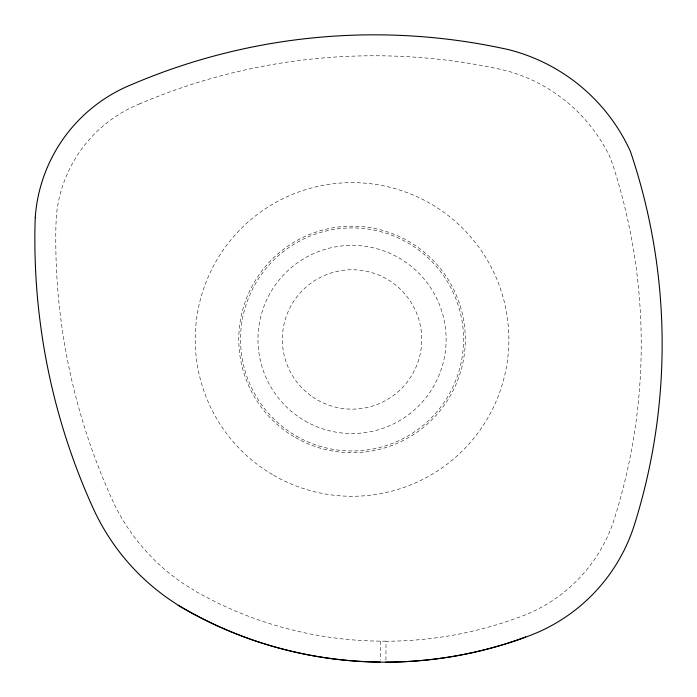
<?xml version="1.0" encoding="UTF-8"?>
<svg xmlns="http://www.w3.org/2000/svg" width="697" height="697" viewBox="0 0 697 697"><rect width="100%" height="100%" fill="white"/><g stroke="black" fill="none" stroke-linecap="round" stroke-linejoin="round"><path stroke-width="0.52" stroke-dasharray="3.48 2.61" d="M385.92 660.059L386.007 641.24L391.27 641.188A386.809 386.809 0 0 0 518.673 617.368L521.957 616.174A153.689 153.689 0 0 0 614.527 518.28A580.601 580.601 0 0 0 612.698 164.448L609.91 156.912A162.052 162.052 0 0 0 506.78 70.798L497.353 68.628A595.778 595.778 0 0 0 140.01 103.731M140.01 103.731L136.908 105.02A134.155 134.155 0 0 0 56.352 215.983L55.917 225.375A628.929 628.929 0 0 0 112.069 499.366A202.339 202.339 0 0 0 186.055 585.393L193.714 590.045M380.44 641.214L380.44 660.033M385.859 641.162A380.989 380.989 0 0 1 193.635 590.185M305.007 420.927A94.078 94.078 0 0 0 446.124 339.448A94.078 94.078 0 0 0 305.007 257.977A94.078 94.078 0 0 0 305.007 420.927M296.286 436.026A111.52 111.52 0 0 0 463.566 339.448A111.52 111.52 0 0 0 296.286 242.87A111.52 111.52 0 0 0 296.286 436.026M295.415 437.542A113.263 113.263 0 0 0 465.308 339.448A113.263 113.263 0 0 0 295.415 241.362A113.263 113.263 0 0 0 295.415 437.542M312.57 396.889A69.7 69.7 0 0 0 421.528 344.919A69.7 69.7 0 0 0 322.04 276.543A69.7 69.7 0 0 0 312.57 396.889M273.633 475.267A156.825 156.825 0 0 0 508.871 339.448A156.825 156.825 0 0 0 273.633 203.637A156.825 156.825 0 0 0 273.633 475.267"/><path stroke-width="1.05" d="M385.911 662.15C433.525 662.045 481.104 653.498 525.782 637.032A407.527 407.527 0 0 1 385.911 662.15C313.232 662.446 240.561 642.704 178.266 605.205A223.206 223.206 0 0 1 93.058 508.052A649.892 649.892 0 0 1 35.216 217.603M525.791 637.058A174.572 174.572 0 0 0 634.462 524.606A601.555 601.555 0 0 0 630.393 151.371A182.98 182.98 0 0 0 508.566 49.644A616.566 616.566 0 0 0 131.933 84.442A155.091 155.091 0 0 0 35.242 217.603M380.205 662.054A401.681 401.681 0 0 1 178.179 605.344"/></g></svg>
